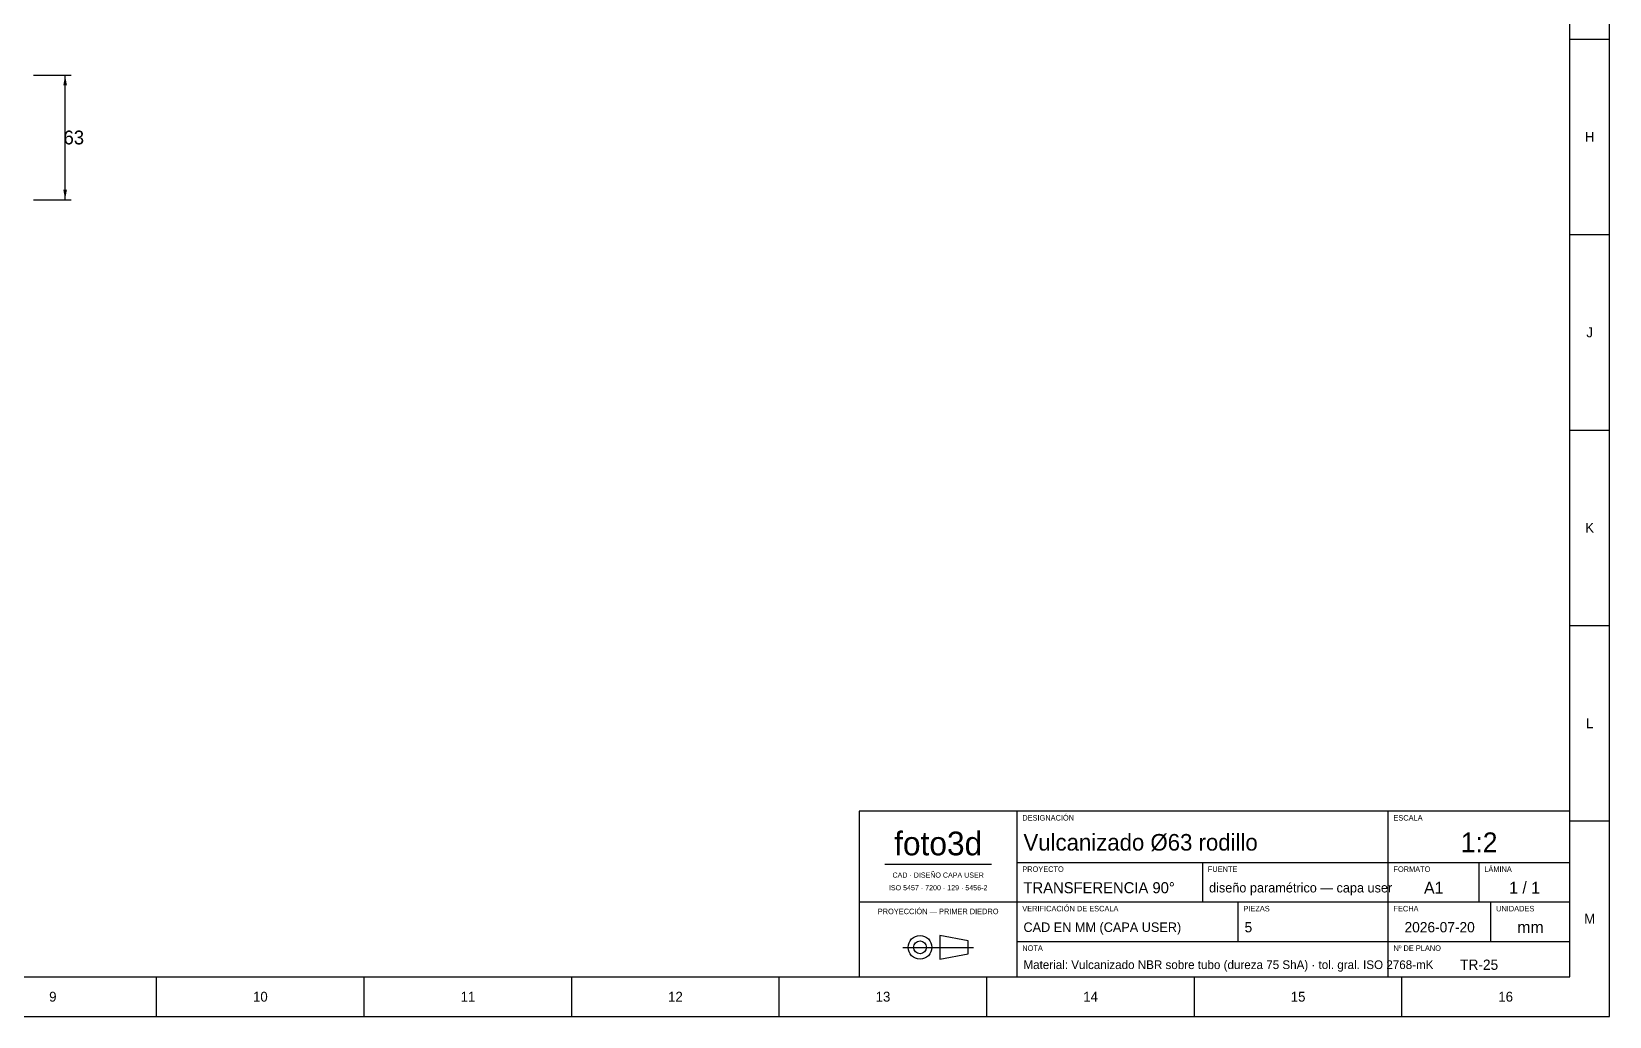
# Model space of a CAD drawing. Extents: x 0 to 1682, y 0 to 1188.
# Drawn here: x 883 to 1682, y 0 to 499 of the extents above; entities that cross this region are included whole.
import ezdxf
from ezdxf.enums import TextEntityAlignment as Align

# ---------------------------------------------------------------- set-up
doc = ezdxf.new("R2010")
doc.units = 0
for name, color, linetype in [('COTAS', 7, 'CONTINUOUS'), ('FINA', 7, 'CONTINUOUS'), ('NORMA', 7, 'CONTINUOUS'), ('TEXTO', 7, 'CONTINUOUS')]:
    doc.layers.add(name, color=color, linetype=linetype)

msp = doc.modelspace()

# ---------------------------------------------------------------- linework, layer by layer
at = {"layer": 'COTAS'}
for p, q in [((883.7933, 476.6825), (902.7933, 476.6825)), ((899.7933, 413.6825), (899.7933, 476.6825)), ((883.7933, 413.6825), (902.7933, 413.6825))]:
    msp.add_line(p, q, dxfattribs=at)
for points in [[(899.7933, 476.6825), (900.6933, 471.6825), (898.8933, 471.6825)], [(899.7933, 413.6825), (900.6933, 418.6825), (898.8933, 418.6825)]]:
    msp.add_solid(points, dxfattribs=at)
at = {"layer": 'FINA'}
for p, q in [((1682, 0), (1682, 1188)), ((1662, 495), (1682, 495)), ((1662, 396), (1682, 396)), ((1662, 297), (1682, 297)), ((1662, 198), (1682, 198)), ((1662, 99), (1682, 99)), ((1315, 77.2), (1369, 77.2)), ((1382, 78), (1570, 78)), ((1476, 58), (1476, 78)), ((1570, 78), (1662, 78)), ((1616, 58), (1616, 78)), ((1302, 58), (1382, 58)), ((1382, 58), (1570, 58)), ((1494, 38), (1494, 58)), ((1570, 58), (1662, 58)), ((1622, 38), (1622, 58)), ((1324.06, 35), (1359.94, 35)), ((1382, 38), (1570, 38)), ((1570, 38), (1662, 38)), ((946.125, 0), (946.125, 20)), ((1051.25, 0), (1051.25, 20)), ((1156.375, 0), (1156.375, 20)), ((1261.5, 0), (1261.5, 20)), ((1366.625, 0), (1366.625, 20)), ((1471.75, 0), (1471.75, 20)), ((1576.875, 0), (1576.875, 20)), ((0, 0), (1682, 0))]:
    msp.add_line(p, q, dxfattribs=at)
at = {"layer": 'NORMA'}
for p, q in [((1662, 20), (1662, 1168)), ((1662, 104), (1302, 104)), ((1302, 104), (1302, 20)), ((1382, 20), (1382, 104)), ((1570, 20), (1570, 104)), ((1662, 20), (1662, 104)), ((40, 20), (1662, 20)), ((1302, 20), (1662, 20))]:
    msp.add_line(p, q, dxfattribs=at)
at = {"layer": 'TEXTO'}
for p, q in [((1357.18, 38.22), (1342.92, 40.98)), ((1342.92, 40.98), (1342.92, 29.02)), ((1357.18, 31.78), (1357.18, 38.22)), ((1342.92, 29.02), (1357.18, 31.78))]:
    msp.add_line(p, q, dxfattribs=at)
for radius in [5.98, 3.22]:
    msp.add_circle((1332.8, 35), radius, dxfattribs=at)

# ---------------------------------------------------------------- texts
at = {"layer": 'COTAS'}
msp.add_text('63', height=7, dxfattribs=at).set_placement((904.1933, 445.1825), align=Align.MIDDLE_CENTER)
at = {"layer": 'TEXTO'}
for s, height, p in [('H', 5, (1672, 445.5)), ('J', 5, (1672, 346.5)), ('K', 5, (1672, 247.5)), ('L', 5, (1672, 148.5)), ('foto3d', 12, (1342, 87.6)), ('1:2', 10, (1616, 88.2)), ('CAD · DISEÑO CAPA USER', 2.6, (1342, 71.6)), ('ISO 5457 · 7200 · 129 · 5456-2', 2.6, (1342, 65.2)), ('A1', 6, (1593, 65.2)), ('1 / 1', 6, (1639, 65.2)), ('PROYECCIÓN — PRIMER DIEDRO', 2.8, (1342, 53.2)), ('M', 5, (1672, 49.5)), ('2026-07-20', 5.2, (1596, 45.2)), ('mm', 6, (1642, 45.2)), ('TR-25', 5.2, (1616, 26.2)), ('9', 5, (893.5625, 10)), ('10', 5, (998.6875, 10)), ('11', 5, (1103.8125, 10)), ('12', 5, (1208.9375, 10)), ('13', 5, (1314.0625, 10)), ('14', 5, (1419.1875, 10)), ('15', 5, (1524.3125, 10)), ('16', 5, (1629.4375, 10))]:
    msp.add_text(s, height=height, dxfattribs=at).set_placement(p, align=Align.MIDDLE_CENTER)
for s, p in [('DESIGNACIÓN', (1384.6, 99.2)), ('ESCALA', (1572.6, 99.2)), ('PROYECTO', (1384.6, 73.2)), ('FUENTE', (1478.6, 73.2)), ('FORMATO', (1572.6, 73.2)), ('LÁMINA', (1618.6, 73.2)), ('VERIFICACIÓN DE ESCALA', (1384.6, 53.2)), ('PIEZAS', (1496.6, 53.2)), ('FECHA', (1572.6, 53.2)), ('UNIDADES', (1624.6, 53.2)), ('NOTA', (1384.6, 33.2)), ('Nº DE PLANO', (1572.6, 33.2))]:
    msp.add_text(s, height=2.8, dxfattribs=at).set_placement(p)
for s, height, p in [('Vulcanizado Ø63 rodillo', 8.4, (1385.2, 88.2)), ('TRANSFERENCIA 90°', 5.6, (1385.2, 65.2)), ('diseño paramétrico — capa user', 4.8, (1479.2, 65.2)), ('CAD EN MM (CAPA USER)', 4.8, (1385.2, 45.2)), ('5', 5.2, (1497.2, 45.2)), ('Material: Vulcanizado NBR sobre tubo (dureza 75 ShA) · tol. gral. ISO 2768-mK', 4.4, (1385.2, 26.2))]:
    msp.add_text(s, height=height, dxfattribs=at).set_placement(p, align=Align.MIDDLE_LEFT)

doc.saveas('drawing.dxf')
